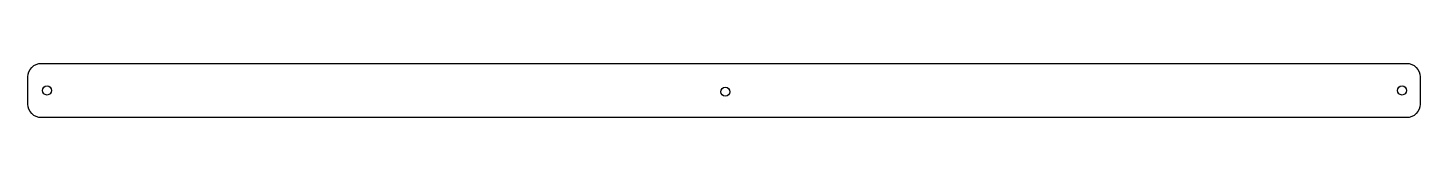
# Model space of a CAD drawing. Header units: millimetres. Extents: x 20 to 328, y -20 to -8.
import ezdxf

# ---------------------------------------------------------------- set-up
doc = ezdxf.new("R2010")
doc.units = ezdxf.units.MM
doc.header["$MEASUREMENT"] = 0

msp = doc.modelspace()

# ---------------------------------------------------------------- linework, layer by layer
msp.add_lwpolyline([(19.91, -17.25), (19.91, -11.26, -0.414214), (22.91, -8.26), (324.52, -8.26, -0.414214), (327.52, -11.26), (327.52, -17.25, -0.414214), (324.52, -20.25), (22.91, -20.25, -0.414214), (19.91, -17.25)], format="xyb")
at = {"color": 178, "true_color": 0x000000}
for centre in [(24.15, -14.25), (174.02, -14.54), (323.51, -14.25)]:
    msp.add_circle(centre, 1, dxfattribs=at)

doc.saveas('drawing.dxf')
